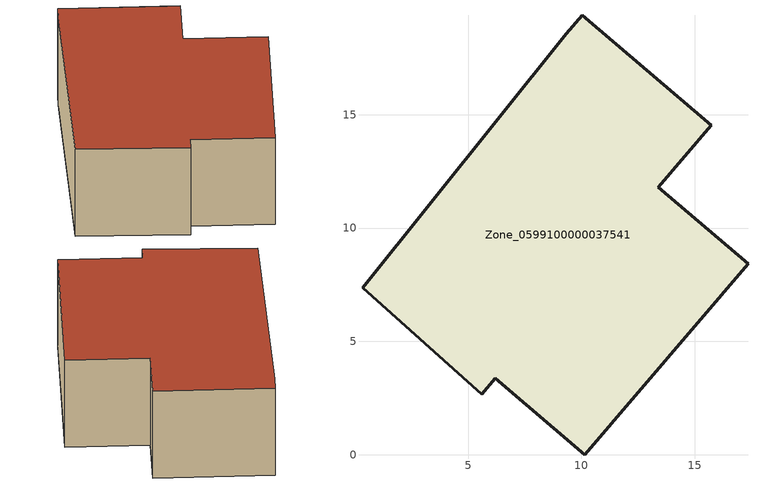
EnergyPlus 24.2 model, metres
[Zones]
Zone_0599100000037541
 floor ground (C_G): 0.34,7.37 9.34,18.58 10.03,19.39 15.72,14.53 13.39,11.8 17.35,8.42 10.15,0 6.2,3.38 5.61,2.67 z0
 wall outside (C_F): 15.72,14.53 10.03,19.39 9.34,18.58 0.34,7.37 5.61,2.67 6.2,3.38 10.15,0 17.35,8.42 13.39,11.8 15.72,14.53 z0:6.36
 roof outside (C_R): 9.34,18.58 0.34,7.37 5.61,2.67 6.2,3.38 10.15,0 17.35,8.42 13.39,11.8 15.72,14.53 10.03,19.39 z6.36
[BUILDING]
Pand.0599100000037541: North Axis=0; Terrain=City; Loads Convergence Tolerance Value=0.04; Temperature Convergence Tolerance Value=0.4; Solar Distribution=FullExterior; Maximum Number of Warmup Days=25; Minimum Number of Warmup Days=1
[Site:Location]
Rotterdam.The.Hague.AP_ZH_NLD Design_Conditions: Latitude=51.96; Longitude=4.45; Time Zone=1; Elevation=-4.5
[SITE:GROUNDTEMPERATURE:BUILDINGSURFACE]
18, 18, 18, 18, 18, 18, 18, 18, 18, 18, 18, 18
[MATERIAL] Thermal Absorptance=0.9; Solar Absorptance=0.7; Visible Absorptance=0.7
Name | Roughness | Thickness | Conductivity | Density | Specific Heat
G.D.1965-1974 | MediumSmooth | 0.15 | 0.882353 | 540 | 1210
F.D.1965-1974 | Rough | 0.3 | 0.697674 | 1920 | 840
R.D.1965-1974 | MediumRough | 0.2 | 0.232558 | 1500 | 1000
[CONSTRUCTION]
C_G: G.D.1965-1974
C_F: F.D.1965-1974
C_R: R.D.1965-1974
[ZONE]
Zone_0599100000037541: Type=1; Multiplier=1; Ceiling Height=Autocalculate; Volume=Autocalculate; Floor Area=autocalculate; Part of Total Floor Area=Yes
[ZONEINFILTRATION:DESIGNFLOWRATE]
Infil_Zone_0599100000037541: Zone or ZoneList or Space or SpaceList=Zone_0599100000037541; Schedule=AlwaysOn; Design Flow Rate Calculation Method=Flow/Area; Flow Rate per Floor Area=0.0042; Constant Term Coefficient=1; Temperature Term Coefficient=0; Velocity Term Coefficient=0; Velocity Squared Term Coefficient=0
[HVACTEMPLATE:ZONE:IDEALLOADSAIRSYSTEM]
Zone_0599100000037541: Maximum Heating Supply Air Temperature=50; Minimum Cooling Supply Air Temperature=13; Maximum Heating Supply Air Humidity Ratio=0.0156; Minimum Cooling Supply Air Humidity Ratio=0.0077; Heating Limit=NoLimit; Cooling Limit=NoLimit; Dehumidification Control Type=ConstantSensibleHeatRatio; Cooling Sensible Heat Ratio=0.7; Dehumidification Setpoint=60; Humidification Control Type=None; Humidification Setpoint=30; Outdoor Air Method=None; Outdoor Air Flow Rate per Person=0.00944; Outdoor Air Flow Rate per Zone Floor Area=0; Outdoor Air Flow Rate per Zone=0; Demand Controlled Ventilation Type=None; Outdoor Air Economizer Type=NoEconomizer; Heat Recovery Type=None; Sensible Heat Recovery Effectiveness=0.7; Latent Heat Recovery Effectiveness=0.65
[ZONECONTROL:THERMOSTAT]
ThermostatControl_Zone_0599100000037541: Zone or ZoneList=Zone_0599100000037541; Control Type Schedule=DualSetpointControlType; Control 1=Thermostat_Zone_0599100000037541; Temperature Difference Between Cutout And Setpoint=0
[THERMOSTATSETPOINT:DUALSETPOINT]
Thermostat_Zone_0599100000037541: Heating Setpoint Temperature Schedule=HeatingSetpoint_Zone_0599100000037541; Cooling Setpoint Temperature Schedule=CoolingSetpoint_Zone_0599100000037541
[SCHEDULE:COMPACT]
HeatingSetpoint_Zone_0599100000037541: Through: 12/31, For: AllDays, Until: 24:00, 21
CoolingSetpoint_Zone_0599100000037541: Through: 12/31, For: AllDays, Until: 24:00, 24
DualSetpointControlType: Through: 12/31, For: AllDays, Until: 24:00, 4
AlwaysOn: Through: 12/31, For: AllDays, Until: 24:00, 1
